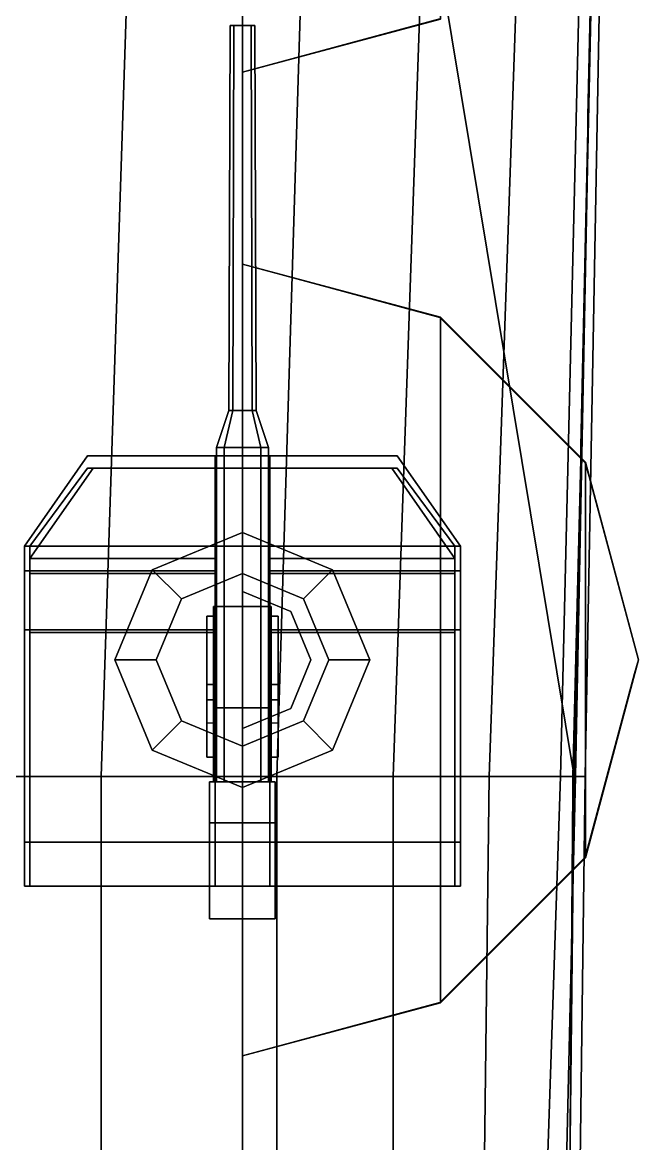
# Model space of a CAD drawing. Header units: millimetres. Extents: x -9 to 9, y -100 to 98.
# Drawn here: x 4.76 to 9.26, y -26.22 to -18.04 of the extents above; entities that cross this region are included whole.
import ezdxf

# ---------------------------------------------------------------- set-up
doc = ezdxf.new("R2010")
doc.units = ezdxf.units.MM
for name, color, linetype in [('barrel', 1, 'Continuous'), ('railings', 6, 'Continuous'), ('sleeve', 5, 'Continuous'), ('superstructure', 3, 'Continuous'), ('turret', 2, 'Continuous')]:
    doc.layers.add(name, color=color, linetype=linetype)

msp = doc.modelspace()

# ---------------------------------------------------------------- linework, layer by layer
for points in [[(5.34, -23.54, -5.18), (3.6, -23.54, -5.5), (3.6, -8.84, -5.82), (5.82, -8.84, -5.55)], [(6.62, -23.54, -4.65), (5.34, -23.54, -5.18), (5.82, -8.84, -5.55), (7.07, -8.84, -4.95)], [(7.47, -23.54, -4.05), (6.62, -23.54, -4.65), (7.07, -8.84, -4.95), (7.98, -8.84, -4.23)], [(8.17, -23.54, -3.2), (7.47, -23.54, -4.05), (7.98, -8.84, -4.23), (8.68, -8.84, -3.2)], [(8.69, -23.54, -1.82), (8.17, -23.54, -3.2), (8.68, -8.84, -3.2), (9.04, -8.84, -2.17)], [(8.8, -23.54, -0.89), (8.69, -23.54, -1.82), (9.04, -8.84, -2.17), (9.09, -8.84, -1.44)], [(8.79, -23.54, 4.91), (8.87, -23.54, 3.52), (9.14, -8.84, 3.52), (9.11, -8.84, 4.91)], [(8.87, -23.54, 3.52), (8.8, -23.54, -0.89), (9.09, -8.84, -1.44), (9.14, -8.84, 3.52)], [(5.34, -38.17, -4.64), (3.6, -38.17, -5.19), (3.6, -23.54, -5.5), (5.34, -23.54, -5.18)], [(6.62, -38.17, -3.81), (5.34, -38.17, -4.64), (5.34, -23.54, -5.18), (6.62, -23.54, -4.65)], [(7.47, -38.17, -2.84), (6.62, -38.17, -3.81), (6.62, -23.54, -4.65), (7.47, -23.54, -4.05)], [(7.99, -38.17, -1.86), (7.47, -38.17, -2.84), (7.47, -23.54, -4.05), (8.17, -23.54, -3.2)], [(8.2, -38.17, -1.15), (7.99, -38.17, -1.86), (8.17, -23.54, -3.2), (8.69, -23.54, -1.82)], [(8.46, -38.17, 0.64), (8.2, -38.17, -1.15), (8.69, -23.54, -1.82), (8.8, -23.54, -0.89)], [(8.68, -38.17, 3.52), (8.46, -38.17, 0.64), (8.8, -23.54, -0.89), (8.87, -23.54, 3.52)], [(8.63, -38.17, 4.91), (8.68, -38.17, 3.52), (8.87, -23.54, 3.52), (8.79, -23.54, 4.91)]]:
    msp.add_3dface(points)
at = {"layer": 'barrel'}
for points in [[(6.27, -20.87, 9.36), (6.2993, -20.87, 9.4307), (6.3064, -18.06, 9.4236), (6.28, -18.06, 9.36)], [(6.2993, -20.87, 9.2893), (6.27, -20.87, 9.36), (6.28, -18.06, 9.36), (6.3064, -18.06, 9.2964)], [(6.28, -18.06, 9.36), (6.4336, -18.06, 9.4236), (6.46, -18.06, 9.36), (6.3064, -18.06, 9.2964)], [(6.3064, -18.06, 9.4236), (6.37, -18.06, 9.45), (6.4336, -18.06, 9.4236), (6.28, -18.06, 9.36)], [(6.2993, -20.87, 9.4307), (6.37, -20.87, 9.46), (6.37, -18.06, 9.45), (6.3064, -18.06, 9.4236)], [(6.37, -20.87, 9.26), (6.2993, -20.87, 9.2893), (6.3064, -18.06, 9.2964), (6.37, -18.06, 9.27)], [(6.3064, -18.06, 9.2964), (6.46, -18.06, 9.36), (6.4336, -18.06, 9.2964), (6.37, -18.06, 9.27)], [(6.37, -20.87, 9.46), (6.4407, -20.87, 9.4307), (6.4336, -18.06, 9.4236), (6.37, -18.06, 9.45)], [(6.4407, -20.87, 9.2893), (6.37, -20.87, 9.26), (6.37, -18.06, 9.27), (6.4336, -18.06, 9.2964)], [(6.4407, -20.87, 9.4307), (6.47, -20.87, 9.36), (6.46, -18.06, 9.36), (6.4336, -18.06, 9.4236)], [(6.47, -20.87, 9.36), (6.4407, -20.87, 9.2893), (6.4336, -18.06, 9.2964), (6.46, -18.06, 9.36)], [(6.18, -21.14, 9.36), (6.2356, -21.14, 9.4944), (6.2993, -20.87, 9.4307), (6.27, -20.87, 9.36)], [(6.2356, -21.14, 9.2256), (6.18, -21.14, 9.36), (6.27, -20.87, 9.36), (6.2993, -20.87, 9.2893)], [(6.2356, -21.14, 9.4944), (6.37, -21.14, 9.55), (6.37, -20.87, 9.46), (6.2993, -20.87, 9.4307)], [(6.37, -21.14, 9.17), (6.2356, -21.14, 9.2256), (6.2993, -20.87, 9.2893), (6.37, -20.87, 9.26)], [(6.37, -21.14, 9.55), (6.5044, -21.14, 9.4944), (6.4407, -20.87, 9.4307), (6.37, -20.87, 9.46)], [(6.5044, -21.14, 9.2256), (6.37, -21.14, 9.17), (6.37, -20.87, 9.26), (6.4407, -20.87, 9.2893)], [(6.5044, -21.14, 9.4944), (6.56, -21.14, 9.36), (6.47, -20.87, 9.36), (6.4407, -20.87, 9.4307)], [(6.56, -21.14, 9.36), (6.5044, -21.14, 9.2256), (6.4407, -20.87, 9.2893), (6.47, -20.87, 9.36)], [(6.18, -21.14, 9.36), (6.2356, -21.14, 9.2256), (6.2356, -23.58, 9.2256), (6.18, -23.58, 9.36)], [(6.2356, -21.14, 9.4944), (6.18, -21.14, 9.36), (6.18, -23.58, 9.36), (6.2356, -23.58, 9.4944)], [(6.2356, -21.14, 9.2256), (6.37, -21.14, 9.17), (6.37, -23.58, 9.17), (6.2356, -23.58, 9.2256)], [(6.37, -21.14, 9.55), (6.2356, -21.14, 9.4944), (6.2356, -23.58, 9.4944), (6.37, -23.58, 9.55)], [(6.37, -21.14, 9.17), (6.5044, -21.14, 9.2256), (6.5044, -23.58, 9.2256), (6.37, -23.58, 9.17)], [(6.5044, -21.14, 9.4944), (6.37, -21.14, 9.55), (6.37, -23.58, 9.55), (6.5044, -23.58, 9.4944)], [(6.5044, -21.14, 9.2256), (6.56, -21.14, 9.36), (6.56, -23.58, 9.36), (6.5044, -23.58, 9.2256)], [(6.56, -21.14, 9.36), (6.5044, -21.14, 9.4944), (6.5044, -23.58, 9.4944), (6.56, -23.58, 9.36)], [(6.61, -23.88, 9.73), (6.61, -23.58, 9.73), (6.13, -23.58, 9.73), (6.13, -23.88, 9.73)], [(6.61, -23.58, 9.73), (6.61, -23.58, 8.95), (6.13, -23.58, 8.95), (6.13, -23.58, 9.73)], [(6.61, -23.58, 8.95), (6.61, -24.58, 8.95), (6.13, -24.58, 8.95), (6.13, -23.58, 8.95)], [(6.13, -23.58, 9.73), (6.13, -23.58, 8.95), (6.13, -23.88, 9.52), (6.13, -23.88, 9.73)], [(6.13, -23.58, 8.95), (6.13, -24.58, 8.95), (6.13, -24.58, 9.52), (6.13, -23.88, 9.52)], [(6.61, -23.88, 9.52), (6.61, -23.58, 8.95), (6.61, -23.58, 9.73), (6.61, -23.88, 9.73)], [(6.61, -24.58, 9.52), (6.61, -24.58, 8.95), (6.61, -23.58, 8.95), (6.61, -23.88, 9.52)], [(6.13, -23.88, 9.73), (6.13, -23.88, 9.52), (6.61, -23.88, 9.52), (6.61, -23.88, 9.73)], [(6.13, -23.88, 9.52), (6.13, -24.58, 9.52), (6.61, -24.58, 9.52), (6.61, -23.88, 9.52)], [(6.13, -24.58, 9.52), (6.13, -24.58, 8.95), (6.61, -24.58, 8.95), (6.61, -24.58, 9.52)]]:
    msp.add_3dface(points, dxfattribs=at)
at = {"layer": 'railings'}
for points in [[(8.89, -18.72, 5.36), (8.94, -16.41, 5.36), (8.94, -16.41, 5.47), (8.89, -18.72, 5.47)], [(8.89, -18.72, 5.47), (8.94, -16.41, 5.47), (8.94, -16.41, 5.36), (8.89, -18.72, 5.36)], [(8.89, -18.72, 5.94), (8.94, -16.41, 5.94), (8.94, -16.41, 5.83), (8.89, -18.72, 5.83)], [(8.89, -18.72, 5.83), (8.94, -16.41, 5.83), (8.94, -16.41, 5.94), (8.89, -18.72, 5.94)], [(7.81, -18.01, 7.26), (7.81, -18.01, 8.29), (7.44, -18.11, 8.29), (7.44, -18.11, 7.26)], [(7.44, -18.11, 7.26), (7.44, -18.11, 8.29), (7.81, -18.01, 8.29), (7.81, -18.01, 7.26)], [(6.37, -18.4, 7.82), (7.44, -18.11, 7.82), (7.44, -18.11, 7.71), (6.37, -18.4, 7.71)], [(6.37, -18.4, 7.71), (7.44, -18.11, 7.71), (7.44, -18.11, 7.82), (6.37, -18.4, 7.82)], [(6.37, -18.4, 8.18), (7.44, -18.11, 8.18), (7.44, -18.11, 8.29), (6.37, -18.4, 8.29)], [(6.37, -18.4, 8.29), (7.44, -18.11, 8.29), (7.44, -18.11, 8.18), (6.37, -18.4, 8.18)], [(6.37, -18.4, 7.26), (6.37, -18.4, 8.29), (6.37, -18.5, 8.29), (6.37, -18.5, 7.26)], [(6.37, -18.5, 7.26), (6.37, -18.5, 8.29), (6.37, -18.4, 8.29), (6.37, -18.4, 7.26)], [(6.37, -19.8, 7.71), (6.37, -18.5, 7.71), (6.37, -18.5, 7.82), (6.37, -19.8, 7.82)], [(6.37, -19.8, 7.82), (6.37, -18.5, 7.82), (6.37, -18.5, 7.71), (6.37, -19.8, 7.71)], [(6.37, -19.8, 8.29), (6.37, -18.5, 8.29), (6.37, -18.5, 8.18), (6.37, -19.8, 8.18)], [(6.37, -19.8, 8.18), (6.37, -18.5, 8.18), (6.37, -18.5, 8.29), (6.37, -19.8, 8.29)], [(8.89, -18.82, 4.91), (8.89, -18.82, 5.94), (8.89, -18.72, 5.94), (8.89, -18.72, 4.91)], [(8.89, -18.72, 4.91), (8.89, -18.72, 5.94), (8.89, -18.82, 5.94), (8.89, -18.82, 4.91)], [(8.84, -21.13, 5.47), (8.89, -18.82, 5.47), (8.89, -18.82, 5.36), (8.84, -21.13, 5.36)], [(8.84, -21.13, 5.36), (8.89, -18.82, 5.36), (8.89, -18.82, 5.47), (8.84, -21.13, 5.47)], [(8.84, -21.13, 5.83), (8.89, -18.82, 5.83), (8.89, -18.82, 5.94), (8.84, -21.13, 5.94)], [(8.84, -21.13, 5.94), (8.89, -18.82, 5.94), (8.89, -18.82, 5.83), (8.84, -21.13, 5.83)], [(6.74, -19.9, 7.26), (6.74, -19.9, 8.29), (6.37, -19.8, 8.29), (6.37, -19.8, 7.26)], [(6.37, -19.8, 7.26), (6.37, -19.8, 8.29), (6.74, -19.9, 8.29), (6.74, -19.9, 7.26)], [(7.81, -20.19, 7.71), (6.74, -19.9, 7.71), (6.74, -19.9, 7.82), (7.81, -20.19, 7.82)], [(7.81, -20.19, 7.82), (6.74, -19.9, 7.82), (6.74, -19.9, 7.71), (7.81, -20.19, 7.71)], [(7.81, -20.19, 8.29), (6.74, -19.9, 8.29), (6.74, -19.9, 8.18), (7.81, -20.19, 8.18)], [(7.81, -20.19, 8.18), (6.74, -19.9, 8.18), (6.74, -19.9, 8.29), (7.81, -20.19, 8.29)], [(7.81, -20.19, 7.26), (7.81, -20.19, 8.29), (7.91, -20.29, 8.29), (7.91, -20.29, 7.26)], [(7.91, -20.29, 7.26), (7.91, -20.29, 8.29), (7.81, -20.19, 8.29), (7.81, -20.19, 7.26)], [(8.87, -21.25, 7.82), (7.91, -20.29, 7.82), (7.91, -20.29, 7.71), (8.87, -21.25, 7.71)], [(8.87, -21.25, 7.71), (7.91, -20.29, 7.71), (7.91, -20.29, 7.82), (8.87, -21.25, 7.82)], [(8.87, -21.25, 8.18), (7.91, -20.29, 8.18), (7.91, -20.29, 8.29), (8.87, -21.25, 8.29)], [(8.87, -21.25, 8.29), (7.91, -20.29, 8.29), (7.91, -20.29, 8.18), (8.87, -21.25, 8.18)], [(8.84, -21.13, 4.91), (8.84, -21.13, 5.94), (8.84, -21.23, 5.94), (8.84, -21.23, 4.91)], [(8.84, -21.23, 4.91), (8.84, -21.23, 5.94), (8.84, -21.13, 5.94), (8.84, -21.13, 4.91)], [(8.78, -23.54, 5.36), (8.84, -21.23, 5.36), (8.84, -21.23, 5.47), (8.78, -23.54, 5.47)], [(8.78, -23.54, 5.47), (8.84, -21.23, 5.47), (8.84, -21.23, 5.36), (8.78, -23.54, 5.36)], [(8.78, -23.54, 5.94), (8.84, -21.23, 5.94), (8.84, -21.23, 5.83), (8.78, -23.54, 5.83)], [(8.78, -23.54, 5.83), (8.84, -21.23, 5.83), (8.84, -21.23, 5.94), (8.78, -23.54, 5.94)], [(8.9, -21.35, 7.26), (8.9, -21.35, 8.29), (8.87, -21.25, 8.29), (8.87, -21.25, 7.26)], [(8.87, -21.25, 7.26), (8.87, -21.25, 8.29), (8.9, -21.35, 8.29), (8.9, -21.35, 7.26)], [(9.26, -22.69, 7.71), (8.9, -21.35, 7.71), (8.9, -21.35, 7.82), (9.26, -22.69, 7.82)], [(9.26, -22.69, 7.82), (8.9, -21.35, 7.82), (8.9, -21.35, 7.71), (9.26, -22.69, 7.71)], [(9.26, -22.69, 8.29), (8.9, -21.35, 8.29), (8.9, -21.35, 8.18), (9.26, -22.69, 8.18)], [(9.26, -22.69, 8.18), (8.9, -21.35, 8.18), (8.9, -21.35, 8.29), (9.26, -22.69, 8.29)], [(9.26, -22.69, 7.26), (9.26, -22.69, 8.29), (9.23, -22.79, 8.29), (9.23, -22.79, 7.26)], [(9.23, -22.79, 7.26), (9.23, -22.79, 8.29), (9.26, -22.69, 8.29), (9.26, -22.69, 7.26)], [(8.87, -24.13, 7.71), (9.23, -22.79, 7.71), (9.23, -22.79, 7.82), (8.87, -24.13, 7.82)], [(8.87, -24.13, 7.82), (9.23, -22.79, 7.82), (9.23, -22.79, 7.71), (8.87, -24.13, 7.71)], [(8.87, -24.13, 8.29), (9.23, -22.79, 8.29), (9.23, -22.79, 8.18), (8.87, -24.13, 8.18)], [(8.87, -24.13, 8.18), (9.23, -22.79, 8.18), (9.23, -22.79, 8.29), (8.87, -24.13, 8.29)], [(8.78, -23.64, 4.91), (8.78, -23.64, 5.94), (8.78, -23.54, 5.94), (8.78, -23.54, 4.91)], [(8.78, -23.54, 4.91), (8.78, -23.54, 5.94), (8.78, -23.64, 5.94), (8.78, -23.64, 4.91)], [(8.76, -26.12, 5.36), (8.78, -23.64, 5.36), (8.78, -23.64, 5.47), (8.76, -26.12, 5.47)], [(8.76, -26.12, 5.47), (8.78, -23.64, 5.47), (8.78, -23.64, 5.36), (8.76, -26.12, 5.36)], [(8.76, -26.12, 5.94), (8.78, -23.64, 5.94), (8.78, -23.64, 5.83), (8.76, -26.12, 5.83)], [(8.76, -26.12, 5.83), (8.78, -23.64, 5.83), (8.78, -23.64, 5.94), (8.76, -26.12, 5.94)], [(8.77, -24.23, 7.26), (8.77, -24.23, 8.29), (8.87, -24.13, 8.29), (8.87, -24.13, 7.26)], [(8.87, -24.13, 7.26), (8.87, -24.13, 8.29), (8.77, -24.23, 8.29), (8.77, -24.23, 7.26)], [(7.81, -25.19, 7.71), (8.77, -24.23, 7.71), (8.77, -24.23, 7.82), (7.81, -25.19, 7.82)], [(7.81, -25.19, 7.82), (8.77, -24.23, 7.82), (8.77, -24.23, 7.71), (7.81, -25.19, 7.71)], [(7.81, -25.19, 8.29), (8.77, -24.23, 8.29), (8.77, -24.23, 8.18), (7.81, -25.19, 8.18)], [(7.81, -25.19, 8.18), (8.77, -24.23, 8.18), (8.77, -24.23, 8.29), (7.81, -25.19, 8.29)], [(7.44, -25.29, 7.26), (7.44, -25.29, 8.29), (7.81, -25.19, 8.29), (7.81, -25.19, 7.26)], [(7.81, -25.19, 7.26), (7.81, -25.19, 8.29), (7.44, -25.29, 8.29), (7.44, -25.29, 7.26)], [(6.37, -25.58, 7.71), (7.44, -25.29, 7.71), (7.44, -25.29, 7.82), (6.37, -25.58, 7.82)], [(6.37, -25.58, 7.82), (7.44, -25.29, 7.82), (7.44, -25.29, 7.71), (6.37, -25.58, 7.71)], [(6.37, -25.58, 8.29), (7.44, -25.29, 8.29), (7.44, -25.29, 8.18), (6.37, -25.58, 8.18)], [(6.37, -25.58, 8.18), (7.44, -25.29, 8.18), (7.44, -25.29, 8.29), (6.37, -25.58, 8.29)], [(6.37, -25.68, 7.26), (6.37, -25.68, 8.29), (6.37, -25.58, 8.29), (6.37, -25.58, 7.26)], [(6.37, -25.58, 7.26), (6.37, -25.58, 8.29), (6.37, -25.68, 8.29), (6.37, -25.68, 7.26)], [(6.37, -26.59, 7.71), (6.37, -25.68, 7.71), (6.37, -25.68, 7.82), (6.37, -26.59, 7.82)], [(6.37, -26.59, 7.82), (6.37, -25.68, 7.82), (6.37, -25.68, 7.71), (6.37, -26.59, 7.71)], [(6.37, -26.59, 8.29), (6.37, -25.68, 8.29), (6.37, -25.68, 8.18), (6.37, -26.59, 8.18)], [(6.37, -26.59, 8.18), (6.37, -25.68, 8.18), (6.37, -25.68, 8.29), (6.37, -26.59, 8.29)], [(8.76, -26.12, 4.91), (8.76, -26.12, 5.94), (8.76, -26.22, 5.94), (8.76, -26.22, 4.91)], [(8.76, -26.22, 4.91), (8.76, -26.22, 5.94), (8.76, -26.12, 5.94), (8.76, -26.12, 4.91)], [(8.73, -28.53, 5.94), (8.76, -26.22, 5.94), (8.76, -26.22, 5.83), (8.73, -28.53, 5.83)], [(8.73, -28.53, 5.83), (8.76, -26.22, 5.83), (8.76, -26.22, 5.94), (8.73, -28.53, 5.94)]]:
    msp.add_3dface(points, dxfattribs=at)
at = {"layer": 'sleeve'}
for points in [[(6.58, -23.58, 9.66), (6.58, -22.3, 9.66), (6.16, -22.3, 9.66), (6.16, -23.58, 9.66)], [(6.58, -22.3, 9.66), (6.58, -22.3, 9.08), (6.16, -22.3, 9.08), (6.16, -22.3, 9.66)], [(6.16, -23.58, 9.08), (6.16, -22.3, 9.08), (6.58, -22.3, 9.08), (6.58, -23.58, 9.08)], [(6.16, -22.3, 9.66), (6.16, -22.3, 9.08), (6.16, -23.58, 9.08), (6.16, -23.58, 9.66)], [(6.58, -23.58, 9.08), (6.58, -22.3, 9.08), (6.58, -22.3, 9.66), (6.58, -23.58, 9.66)], [(6.16, -23.58, 9.66), (6.16, -23.58, 9.08), (6.58, -23.58, 9.08), (6.58, -23.58, 9.66)]]:
    msp.add_3dface(points, dxfattribs=at)
at = {"layer": 'superstructure'}
for points in [[(-6.37, -8.92, 7.26), (-3.51, -21.59, 7.26), (3.51, -21.59, 7.26), (6.37, -8.92, 7.26)], [(6.37, -39.81, 7.26), (6.37, -8.92, 7.26), (3.51, -21.59, 7.26), (3.51, -37.47, 7.26)], [(6.37, -8.92, 4.91), (8.79, -23.54, 4.91), (9.11, -8.84, 4.91), (6.37, -8.92, 4.91)], [(6.37, -39.81, 4.91), (8.63, -38.17, 4.91), (8.79, -23.54, 4.91), (6.37, -8.92, 4.91)], [(7.815, -13.0072, 7.26), (6.37, -12.62, 7.26), (6.37, -18.4, 7.26), (7.815, -18.0128, 7.26)], [(7.815, -18.0128, 7.16), (6.37, -18.4, 7.16), (6.37, -12.62, 7.16), (7.815, -13.0072, 7.16)], [(6.37, -22.19, 7.26), (6.37, -22.19, 4.91), (6.37, -16.01, 4.91), (6.37, -16.01, 7.26)], [(7.815, -18.0128, 7.26), (6.37, -18.4, 7.26), (6.37, -18.4, 7.16), (7.815, -18.0128, 7.16)], [(7.815, -25.1928, 7.16), (6.37, -25.58, 7.16), (6.37, -19.8, 7.16), (7.815, -20.1872, 7.16)], [(7.815, -20.1872, 7.26), (6.37, -19.8, 7.26), (6.37, -25.58, 7.26), (7.815, -25.1928, 7.26)], [(6.37, -19.8, 7.26), (7.815, -20.1872, 7.26), (7.815, -20.1872, 7.16), (6.37, -19.8, 7.16)], [(8.8728, -24.135, 7.16), (7.815, -25.1928, 7.16), (7.815, -20.1872, 7.16), (8.8728, -21.245, 7.16)], [(8.8728, -21.245, 7.26), (7.815, -20.1872, 7.26), (7.815, -25.1928, 7.26), (8.8728, -24.135, 7.26)], [(7.815, -20.1872, 7.26), (8.8728, -21.245, 7.26), (8.8728, -21.245, 7.16), (7.815, -20.1872, 7.16)], [(9.26, -22.69, 7.16), (8.8728, -24.135, 7.16), (8.8728, -21.245, 7.16), (9.26, -22.69, 7.16)], [(9.26, -22.69, 7.26), (8.8728, -21.245, 7.26), (8.8728, -24.135, 7.26), (9.26, -22.69, 7.26)], [(8.8728, -21.245, 7.26), (9.26, -22.69, 7.26), (9.26, -22.69, 7.16), (8.8728, -21.245, 7.16)], [(6.7236, -22.3364, 4.91), (6.37, -22.19, 4.91), (6.37, -22.19, 7.16), (6.7236, -22.3364, 7.16)], [(6.87, -22.69, 4.91), (6.7236, -22.3364, 4.91), (6.7236, -22.3364, 7.16), (6.87, -22.69, 7.16)], [(6.7236, -23.0436, 4.91), (6.87, -22.69, 4.91), (6.87, -22.69, 7.16), (6.7236, -23.0436, 7.16)], [(9.26, -22.69, 7.26), (8.8728, -24.135, 7.26), (8.8728, -24.135, 7.16), (9.26, -22.69, 7.16)], [(6.37, -23.19, 4.91), (6.7236, -23.0436, 4.91), (6.7236, -23.0436, 7.16), (6.37, -23.19, 7.16)], [(6.37, -28.98, 7.26), (6.37, -28.98, 4.91), (6.37, -23.19, 4.91), (6.37, -23.19, 7.26)], [(8.8728, -24.135, 7.26), (7.815, -25.1928, 7.26), (7.815, -25.1928, 7.16), (8.8728, -24.135, 7.16)], [(7.815, -25.1928, 7.26), (6.37, -25.58, 7.26), (6.37, -25.58, 7.16), (7.815, -25.1928, 7.16)]]:
    msp.add_3dface(points, dxfattribs=at)
at = {"layer": 'turret'}
for points in [[(7.96, -21.86, 7.69), (4.78, -21.86, 7.69), (5.24, -21.2, 7.69), (7.5, -21.2, 7.69)], [(4.78, -21.86, 9.65), (6.17, -21.86, 9.65), (6.17, -21.2, 8.44), (5.24, -21.2, 8.44)], [(5.24, -21.2, 7.69), (4.78, -21.86, 7.69), (4.78, -21.86, 9.65), (5.24, -21.2, 8.44)], [(5.24, -21.2, 8.44), (7.5, -21.2, 8.44), (7.5, -21.2, 7.69), (5.24, -21.2, 7.69)], [(6.57, -21.2, 8.44), (6.17, -21.2, 8.44), (6.17, -21.29, 8.44), (6.57, -21.29, 8.44)], [(6.17, -21.2, 8.44), (6.17, -21.86, 9.65), (6.17, -21.95, 9.65), (6.17, -21.29, 8.44)], [(6.57, -21.95, 9.65), (6.57, -21.86, 9.65), (6.57, -21.2, 8.44), (6.57, -21.29, 8.44)], [(6.57, -21.86, 9.65), (7.96, -21.86, 9.65), (7.5, -21.2, 8.44), (6.57, -21.2, 8.44)], [(7.5, -21.2, 8.44), (7.96, -21.86, 9.65), (7.96, -21.86, 7.69), (7.5, -21.2, 7.69)], [(4.82, -21.86, 7.78), (7.92, -21.86, 7.78), (7.5, -21.29, 7.78), (5.24, -21.29, 7.78)], [(6.17, -21.95, 9.65), (4.82, -21.95, 9.65), (5.28, -21.29, 8.44), (6.17, -21.29, 8.44)], [(4.82, -21.95, 9.65), (4.82, -21.86, 7.78), (5.24, -21.29, 7.78), (5.28, -21.29, 8.44)], [(7.46, -21.29, 8.44), (5.28, -21.29, 8.44), (5.24, -21.29, 7.78), (7.5, -21.29, 7.78)], [(7.92, -21.95, 9.65), (6.57, -21.95, 9.65), (6.57, -21.29, 8.44), (7.46, -21.29, 8.44)], [(7.92, -21.86, 7.78), (7.92, -21.95, 9.65), (7.46, -21.29, 8.44), (7.5, -21.29, 7.78)], [(5.7124, -22.0324, 7.69), (6.37, -21.76, 7.69), (6.37, -22.06, 7.49), (5.9245, -22.2445, 7.49)], [(6.37, -21.76, 7.26), (5.7124, -22.0324, 7.26), (5.9245, -22.2445, 7.39), (6.37, -22.06, 7.39)], [(6.37, -21.76, 7.69), (7.0276, -22.0324, 7.69), (6.8155, -22.2445, 7.49), (6.37, -22.06, 7.49)], [(7.0276, -22.0324, 7.26), (6.37, -21.76, 7.26), (6.37, -22.06, 7.39), (6.8155, -22.2445, 7.39)], [(4.78, -22.04, 9.87), (6.17, -22.04, 9.87), (6.17, -21.86, 9.65), (4.78, -21.86, 9.65)], [(4.78, -21.86, 7.78), (4.78, -22.04, 9.87), (4.78, -21.86, 9.65), (4.78, -21.86, 7.78)], [(4.78, -22.49, 7.78), (4.78, -22.47, 10.28), (4.78, -22.04, 9.87), (4.78, -21.86, 7.78)], [(7.96, -24.02, 7.69), (4.78, -24.02, 7.69), (4.78, -21.86, 7.69), (7.96, -21.86, 7.69)], [(4.78, -21.86, 7.69), (4.78, -24.02, 7.69), (4.78, -24.02, 7.78), (4.78, -21.86, 7.78)], [(4.82, -22.06, 9.78), (4.82, -21.86, 7.78), (4.82, -21.86, 7.78), (4.82, -21.95, 9.65)], [(4.82, -22.06, 9.78), (4.82, -22.49, 10.19), (4.82, -22.49, 7.78), (4.82, -21.86, 7.78)], [(4.82, -21.86, 7.78), (4.82, -24.02, 7.78), (7.92, -24.02, 7.78), (7.92, -21.86, 7.78)], [(6.17, -21.86, 9.65), (6.17, -22.04, 9.87), (6.17, -22.06, 9.78), (6.17, -21.95, 9.65)], [(6.57, -22.06, 9.78), (6.57, -22.04, 9.87), (6.57, -21.86, 9.65), (6.57, -21.95, 9.65)], [(6.57, -22.04, 9.87), (7.96, -22.04, 9.87), (7.96, -21.86, 9.65), (6.57, -21.86, 9.65)], [(7.92, -21.86, 7.78), (7.92, -22.06, 9.78), (7.92, -21.95, 9.65), (7.92, -21.86, 7.78)], [(7.92, -22.49, 7.78), (7.92, -22.49, 10.19), (7.92, -22.06, 9.78), (7.92, -21.86, 7.78)], [(7.96, -22.04, 9.87), (7.96, -22.47, 10.28), (7.96, -22.49, 7.78), (7.96, -21.86, 7.78)], [(7.96, -21.86, 9.65), (7.96, -22.04, 9.87), (7.96, -21.86, 7.78)], [(7.96, -21.86, 7.78), (7.96, -24.02, 7.78), (7.96, -24.02, 7.69), (7.96, -21.86, 7.69)], [(6.17, -21.95, 9.65), (6.17, -22.06, 9.78), (4.82, -22.06, 9.78), (4.82, -21.95, 9.65)], [(7.92, -21.95, 9.65), (7.92, -22.06, 9.78), (6.57, -22.06, 9.78), (6.57, -21.95, 9.65)], [(4.78, -22.47, 10.28), (6.17, -22.47, 10.28), (6.17, -22.04, 9.87), (4.78, -22.04, 9.87)], [(6.17, -22.06, 9.78), (6.17, -22.49, 10.19), (4.82, -22.49, 10.19), (4.82, -22.06, 9.78)], [(5.44, -22.69, 7.69), (5.7124, -22.0324, 7.69), (5.9245, -22.2445, 7.49), (5.74, -22.69, 7.49)], [(5.7124, -22.0324, 7.26), (5.44, -22.69, 7.26), (5.74, -22.69, 7.39), (5.9245, -22.2445, 7.39)], [(6.37, -22.06, 7.39), (5.9245, -22.2445, 7.39), (5.9245, -22.2445, 7.49), (6.37, -22.06, 7.49)], [(6.17, -22.04, 9.87), (6.17, -22.47, 10.28), (6.17, -22.49, 10.19), (6.17, -22.06, 9.78)], [(6.8155, -22.2445, 7.39), (6.37, -22.06, 7.39), (6.37, -22.06, 7.49), (6.8155, -22.2445, 7.49)], [(6.57, -22.49, 10.19), (6.57, -22.47, 10.28), (6.57, -22.04, 9.87), (6.57, -22.06, 9.78)], [(6.57, -22.47, 10.28), (7.96, -22.47, 10.28), (7.96, -22.04, 9.87), (6.57, -22.04, 9.87)], [(7.92, -22.06, 9.78), (7.92, -22.49, 10.19), (6.57, -22.49, 10.19), (6.57, -22.06, 9.78)], [(7.0276, -22.0324, 7.69), (7.3, -22.69, 7.69), (7, -22.69, 7.49), (6.8155, -22.2445, 7.49)], [(7.3, -22.69, 7.26), (7.0276, -22.0324, 7.26), (6.8155, -22.2445, 7.39), (7, -22.69, 7.39)], [(5.9245, -22.2445, 7.39), (5.74, -22.69, 7.39), (5.74, -22.69, 7.49), (5.9245, -22.2445, 7.49)], [(7, -22.69, 7.39), (6.8155, -22.2445, 7.39), (6.8155, -22.2445, 7.49), (7, -22.69, 7.49)], [(6.11, -22.37, 8.78), (6.11, -22.98, 8.78), (6.11, -23.4, 9.78), (6.11, -22.87, 9.78)], [(6.16, -22.87, 9.78), (6.16, -22.37, 8.78), (6.11, -22.37, 8.78), (6.11, -22.87, 9.78)], [(6.11, -22.37, 7.78), (6.11, -23.15, 7.78), (6.11, -22.98, 8.78), (6.11, -22.37, 8.78)], [(6.16, -22.37, 8.78), (6.16, -22.37, 7.78), (6.11, -22.37, 7.78), (6.11, -22.37, 8.78)], [(6.16, -23.4, 9.78), (6.16, -22.98, 8.78), (6.16, -22.37, 8.78), (6.16, -22.87, 9.78)], [(6.16, -22.98, 8.78), (6.16, -23.15, 7.78), (6.16, -22.37, 7.78), (6.16, -22.37, 8.78)], [(6.58, -22.37, 8.78), (6.58, -22.98, 8.78), (6.58, -23.4, 9.78), (6.58, -22.87, 9.78)], [(6.63, -22.87, 9.78), (6.63, -22.37, 8.78), (6.58, -22.37, 8.78), (6.58, -22.87, 9.78)], [(6.58, -22.37, 7.78), (6.58, -23.15, 7.78), (6.58, -22.98, 8.78), (6.58, -22.37, 8.78)], [(6.63, -22.37, 8.78), (6.63, -22.37, 7.78), (6.58, -22.37, 7.78), (6.58, -22.37, 8.78)], [(6.63, -23.4, 9.78), (6.63, -22.98, 8.78), (6.63, -22.37, 8.78), (6.63, -22.87, 9.78)], [(6.63, -22.98, 8.78), (6.63, -23.15, 7.78), (6.63, -22.37, 7.78), (6.63, -22.37, 8.78)], [(4.78, -24.02, 7.78), (4.78, -24.02, 10.28), (4.78, -22.47, 10.28), (4.78, -22.49, 7.78)], [(4.78, -24.34, 10.28), (6.17, -24.34, 10.28), (6.17, -22.47, 10.28), (4.78, -22.47, 10.28)], [(4.82, -22.49, 10.19), (4.82, -24.02, 10.19), (4.82, -24.02, 7.78), (4.82, -22.49, 7.78)], [(6.17, -22.49, 10.19), (6.17, -24.34, 10.19), (4.82, -24.34, 10.19), (4.82, -22.49, 10.19)], [(6.17, -22.47, 10.28), (6.17, -23.04, 10.28), (6.17, -23.04, 10.19), (6.17, -22.49, 10.19)], [(6.57, -23.04, 10.19), (6.57, -23.04, 10.28), (6.57, -22.47, 10.28), (6.57, -22.49, 10.19)], [(6.57, -24.34, 10.28), (7.96, -24.34, 10.28), (7.96, -22.47, 10.28), (6.57, -22.47, 10.28)], [(7.92, -22.49, 10.19), (7.92, -24.34, 10.19), (6.57, -24.34, 10.19), (6.57, -22.49, 10.19)], [(7.92, -24.02, 7.78), (7.92, -24.02, 10.19), (7.92, -22.49, 10.19), (7.92, -22.49, 7.78)], [(7.96, -22.47, 10.28), (7.96, -24.02, 10.28), (7.96, -24.02, 7.78), (7.96, -22.49, 7.78)], [(5.7124, -23.3476, 7.69), (5.44, -22.69, 7.69), (5.74, -22.69, 7.49), (5.9245, -23.1355, 7.49)], [(5.44, -22.69, 7.26), (5.7124, -23.3476, 7.26), (5.9245, -23.1355, 7.39), (5.74, -22.69, 7.39)], [(5.74, -22.69, 7.39), (5.9245, -23.1355, 7.39), (5.9245, -23.1355, 7.49), (5.74, -22.69, 7.49)], [(7.3, -22.69, 7.69), (7.0276, -23.3476, 7.69), (6.8155, -23.1355, 7.49), (7, -22.69, 7.49)], [(6.8155, -23.1355, 7.39), (7, -22.69, 7.39), (7, -22.69, 7.49), (6.8155, -23.1355, 7.49)], [(7.0276, -23.3476, 7.26), (7.3, -22.69, 7.26), (7, -22.69, 7.39), (6.8155, -23.1355, 7.39)], [(6.11, -22.87, 9.78), (6.11, -23.4, 9.78), (6.16, -23.4, 9.78), (6.16, -22.87, 9.78)], [(6.58, -22.87, 9.78), (6.58, -23.4, 9.78), (6.63, -23.4, 9.78), (6.63, -22.87, 9.78)], [(6.11, -23.4, 9.78), (6.11, -22.98, 8.78), (6.16, -22.98, 8.78), (6.16, -23.4, 9.78)], [(6.11, -22.98, 8.78), (6.11, -23.15, 7.78), (6.16, -23.15, 7.78), (6.16, -22.98, 8.78)], [(6.58, -23.4, 9.78), (6.58, -22.98, 8.78), (6.63, -22.98, 8.78), (6.63, -23.4, 9.78)], [(6.58, -22.98, 8.78), (6.58, -23.15, 7.78), (6.63, -23.15, 7.78), (6.63, -22.98, 8.78)], [(6.17, -23.04, 10.28), (6.57, -23.04, 10.28), (6.57, -23.04, 10.19), (6.17, -23.04, 10.19)], [(6.57, -23.04, 10.19), (6.57, -24.34, 10.19), (6.17, -24.34, 10.19), (6.17, -23.04, 10.19)], [(6.17, -24.34, 10.28), (6.57, -24.34, 10.28), (6.57, -23.04, 10.28), (6.17, -23.04, 10.28)], [(6.37, -23.62, 7.69), (5.7124, -23.3476, 7.69), (5.9245, -23.1355, 7.49), (6.37, -23.32, 7.49)], [(5.7124, -23.3476, 7.26), (6.37, -23.62, 7.26), (6.37, -23.32, 7.39), (5.9245, -23.1355, 7.39)], [(5.9245, -23.1355, 7.39), (6.37, -23.32, 7.39), (6.37, -23.32, 7.49), (5.9245, -23.1355, 7.49)], [(7.0276, -23.3476, 7.69), (6.37, -23.62, 7.69), (6.37, -23.32, 7.49), (6.8155, -23.1355, 7.49)], [(6.37, -23.32, 7.39), (6.8155, -23.1355, 7.39), (6.8155, -23.1355, 7.49), (6.37, -23.32, 7.49)], [(6.37, -23.62, 7.26), (7.0276, -23.3476, 7.26), (6.8155, -23.1355, 7.39), (6.37, -23.32, 7.39)], [(4.82, -24.02, 7.78), (4.82, -24.02, 9.93), (4.78, -24.02, 9.93), (4.78, -24.02, 7.69)], [(7.92, -24.02, 7.78), (4.82, -24.02, 7.78), (4.78, -24.02, 7.69), (7.96, -24.02, 7.69)], [(4.82, -24.02, 9.93), (4.82, -24.34, 9.93), (4.78, -24.34, 9.93), (4.78, -24.02, 9.93)], [(4.78, -24.34, 9.93), (4.78, -24.34, 10.28), (4.78, -24.02, 10.28), (4.78, -24.02, 9.93)], [(4.82, -24.02, 10.19), (4.82, -24.34, 10.19), (4.82, -24.34, 9.93), (4.82, -24.02, 9.93)], [(7.96, -24.02, 9.93), (7.92, -24.02, 9.93), (7.92, -24.02, 7.78), (7.96, -24.02, 7.69)], [(7.96, -24.02, 9.93), (7.96, -24.34, 9.93), (7.92, -24.34, 9.93), (7.92, -24.02, 9.93)], [(7.92, -24.34, 9.93), (7.92, -24.34, 10.19), (7.92, -24.02, 10.19), (7.92, -24.02, 9.93)], [(7.96, -24.02, 10.28), (7.96, -24.34, 10.28), (7.96, -24.34, 9.93), (7.96, -24.02, 9.93)], [(4.82, -24.34, 10.19), (7.92, -24.34, 10.19), (7.96, -24.34, 10.28), (4.78, -24.34, 10.28)], [(4.82, -24.34, 9.93), (4.82, -24.34, 10.19), (4.78, -24.34, 10.28), (4.78, -24.34, 9.93)], [(7.96, -24.34, 10.28), (7.92, -24.34, 10.19), (7.92, -24.34, 9.93), (7.96, -24.34, 9.93)]]:
    msp.add_3dface(points, dxfattribs=at)

doc.saveas('drawing.dxf')
